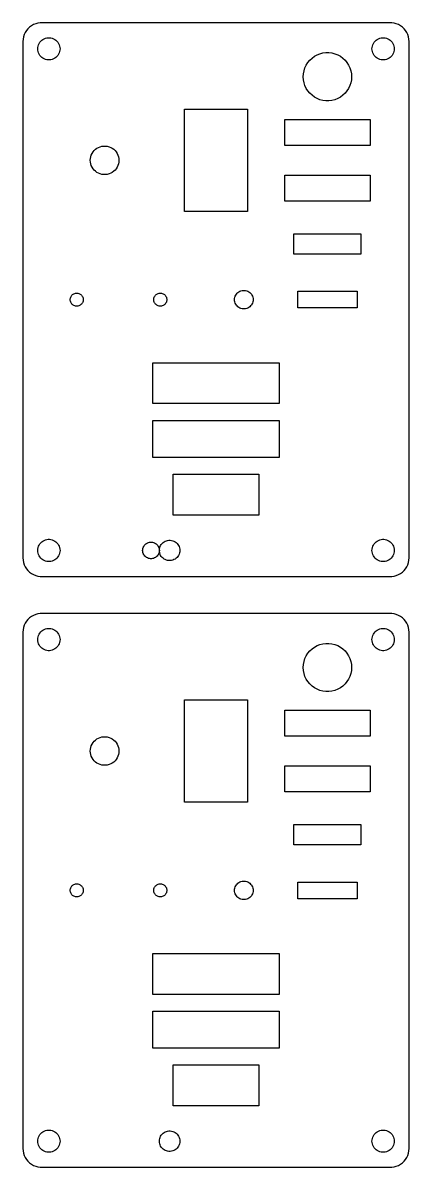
# Model space of a CAD drawing. Header units: metres. Extents: x -52 to 52, y -74 to 3413.
# Drawn here: x -52 to 52, y 402.5 to 710.5 of the extents above; entities that cross this region are included whole.
import ezdxf

# ---------------------------------------------------------------- set-up
doc = ezdxf.new("R2010")
doc.units = ezdxf.units.M

msp = doc.modelspace()

# ---------------------------------------------------------------- linework, layer by layer
for p, q in [((-51.0451, 708.439), (-51.3815, 707.909)), ((-50.6448, 708.923), (-51.0451, 708.439)), ((-50.1871, 709.353), (-50.6448, 708.923)), ((-49.6791, 709.722), (-50.1871, 709.353)), ((-49.1289, 710.024), (-49.6791, 709.722)), ((-48.5451, 710.255), (-49.1289, 710.024)), ((-47.9369, 710.411), (-48.5451, 710.255)), ((-47.3139, 710.49), (-47.9369, 710.411)), ((47.3139, 710.49), (-47.3139, 710.49)), ((47.9369, 710.411), (47.3139, 710.49)), ((48.5451, 710.255), (47.9369, 710.411)), ((49.1289, 710.024), (48.5451, 710.255)), ((49.6791, 709.722), (49.1289, 710.024)), ((50.1871, 709.353), (49.6791, 709.722)), ((50.6448, 708.923), (50.1871, 709.353)), ((51.0451, 708.439), (50.6448, 708.923)), ((51.3815, 707.909), (51.0451, 708.439)), ((-51.9606, 706.127), (-52, 705.5)), ((-52, 705.5), (-52, 566.5)), ((-51.8429, 706.743), (-51.9606, 706.127)), ((-51.6489, 707.341), (-51.8429, 706.743)), ((-51.3815, 707.909), (-51.6489, 707.341)), ((-47.427, 705.263), (-47.1869, 705.554)), ((-47.1869, 705.554), (-46.9123, 705.812)), ((-46.9123, 705.812), (-46.6075, 706.033)), ((-46.6075, 706.033), (-46.2773, 706.214)), ((-46.2773, 706.214), (-45.927, 706.353)), ((-45.927, 706.353), (-45.5621, 706.447)), ((-45.5621, 706.447), (-45.1884, 706.494)), ((-45.1884, 706.494), (-44.8116, 706.494)), ((-44.8116, 706.494), (-44.4379, 706.447)), ((-44.4379, 706.447), (-44.0729, 706.353)), ((-44.0729, 706.353), (-43.7227, 706.214)), ((-43.7227, 706.214), (-43.3925, 706.033)), ((-43.3925, 706.033), (-43.0877, 705.812)), ((-43.0877, 705.812), (-42.8131, 705.554)), ((-42.8131, 705.554), (-42.5729, 705.263)), ((42.5729, 705.263), (42.8131, 705.554)), ((42.8131, 705.554), (43.0877, 705.812)), ((43.0877, 705.812), (43.3925, 706.033)), ((43.3925, 706.033), (43.7227, 706.214)), ((43.7227, 706.214), (44.0729, 706.353)), ((44.0729, 706.353), (44.4379, 706.447)), ((44.4379, 706.447), (44.8116, 706.494)), ((44.8116, 706.494), (45.1884, 706.494)), ((45.1884, 706.494), (45.5621, 706.447)), ((45.5621, 706.447), (45.927, 706.353)), ((45.927, 706.353), (46.2773, 706.214)), ((46.2773, 706.214), (46.6075, 706.033)), ((46.6075, 706.033), (46.9123, 705.812)), ((46.9123, 705.812), (47.1869, 705.554)), ((47.1869, 705.554), (47.427, 705.263)), ((51.6489, 707.341), (51.3815, 707.909)), ((51.8429, 706.743), (51.6489, 707.341)), ((51.9606, 706.127), (51.8429, 706.743)), ((52, 705.5), (51.9606, 706.127)), ((52, 566.5), (52, 705.5)), ((-48, 703.5), (-47.9763, 703.876)), ((-47.9763, 703.124), (-48, 703.5)), ((-47.9763, 703.876), (-47.9057, 704.246)), ((-47.9057, 702.754), (-47.9763, 703.124)), ((-47.9057, 704.246), (-47.7893, 704.604)), ((-47.7893, 702.396), (-47.9057, 702.754)), ((-47.7893, 704.604), (-47.6289, 704.945)), ((-47.6289, 702.055), (-47.7893, 702.396)), ((-47.6289, 704.945), (-47.427, 705.263)), ((-42.5729, 705.263), (-42.3711, 704.945)), ((-42.3711, 704.945), (-42.2107, 704.604)), ((-42.2107, 702.396), (-42.3711, 702.055)), ((-42.2107, 704.604), (-42.0942, 704.246)), ((-42.0942, 702.754), (-42.2107, 702.396)), ((-42.0942, 704.246), (-42.0237, 703.876)), ((-42.0237, 703.124), (-42.0942, 702.754)), ((-42.0237, 703.876), (-42, 703.5)), ((-42, 703.5), (-42.0237, 703.124)), ((27.9914, 702.182), (28.782, 702.385)), ((28.782, 702.385), (29.5919, 702.487)), ((29.5919, 702.487), (30.4081, 702.487)), ((30.4081, 702.487), (31.218, 702.385)), ((31.218, 702.385), (32.0086, 702.182)), ((42, 703.5), (42.0237, 703.876)), ((42.0237, 703.124), (42, 703.5)), ((42.0237, 703.876), (42.0942, 704.246)), ((42.0942, 702.754), (42.0237, 703.124)), ((42.0942, 704.246), (42.2107, 704.604)), ((42.2107, 702.396), (42.0942, 702.754)), ((42.2107, 704.604), (42.3711, 704.945)), ((42.3711, 702.055), (42.2107, 702.396)), ((42.3711, 704.945), (42.5729, 705.263)), ((47.427, 705.263), (47.6289, 704.945)), ((47.6289, 704.945), (47.7893, 704.604)), ((47.7893, 702.396), (47.6289, 702.055)), ((47.7893, 704.604), (47.9057, 704.246)), ((47.9057, 702.754), (47.7893, 702.396)), ((47.9057, 704.246), (47.9763, 703.876)), ((47.9763, 703.124), (47.9057, 702.754)), ((47.9763, 703.876), (48, 703.5)), ((48, 703.5), (47.9763, 703.124)), ((-47.427, 701.737), (-47.6289, 702.055)), ((-47.1869, 701.446), (-47.427, 701.737)), ((-46.9123, 701.188), (-47.1869, 701.446)), ((-46.6075, 700.967), (-46.9123, 701.188)), ((-46.2773, 700.786), (-46.6075, 700.967)), ((-45.927, 700.647), (-46.2773, 700.786)), ((-45.5621, 700.553), (-45.927, 700.647)), ((-45.1884, 700.506), (-45.5621, 700.553)), ((-44.8116, 700.506), (-45.1884, 700.506)), ((-44.4379, 700.553), (-44.8116, 700.506)), ((-44.0729, 700.647), (-44.4379, 700.553)), ((-43.7227, 700.786), (-44.0729, 700.647)), ((-43.3925, 700.967), (-43.7227, 700.786)), ((-43.0877, 701.188), (-43.3925, 700.967)), ((-42.8131, 701.446), (-43.0877, 701.188)), ((-42.5729, 701.737), (-42.8131, 701.446)), ((-42.3711, 702.055), (-42.5729, 701.737)), ((23.9565, 698.393), (24.304, 699.131)), ((24.304, 699.131), (24.7414, 699.821)), ((24.7414, 699.821), (25.2617, 700.45)), ((25.2617, 700.45), (25.8567, 701.008)), ((25.8567, 701.008), (26.5171, 701.488)), ((26.5171, 701.488), (27.2324, 701.881)), ((27.2324, 701.881), (27.9914, 702.182)), ((32.0086, 702.182), (32.7676, 701.881)), ((32.7676, 701.881), (33.4829, 701.488)), ((33.4829, 701.488), (34.1432, 701.008)), ((34.1432, 701.008), (34.7383, 700.45)), ((34.7383, 700.45), (35.2586, 699.821)), ((35.2586, 699.821), (35.696, 699.131)), ((35.696, 699.131), (36.0435, 698.393)), ((42.5729, 701.737), (42.3711, 702.055)), ((42.8131, 701.446), (42.5729, 701.737)), ((43.0877, 701.188), (42.8131, 701.446)), ((43.3925, 700.967), (43.0877, 701.188)), ((43.7227, 700.786), (43.3925, 700.967)), ((44.0729, 700.647), (43.7227, 700.786)), ((44.4379, 700.553), (44.0729, 700.647)), ((44.8116, 700.506), (44.4379, 700.553)), ((45.1884, 700.506), (44.8116, 700.506)), ((45.5621, 700.553), (45.1884, 700.506)), ((45.927, 700.647), (45.5621, 700.553)), ((46.2773, 700.786), (45.927, 700.647)), ((46.6075, 700.967), (46.2773, 700.786)), ((46.9123, 701.188), (46.6075, 700.967)), ((47.1869, 701.446), (46.9123, 701.188)), ((47.427, 701.737), (47.1869, 701.446)), ((47.6289, 702.055), (47.427, 701.737)), ((23.5, 696), (23.5513, 696.815)), ((23.5513, 696.815), (23.7042, 697.616)), ((23.7042, 697.616), (23.9565, 698.393)), ((36.0435, 698.393), (36.2958, 697.616)), ((36.2958, 697.616), (36.4487, 696.815)), ((36.4487, 696.815), (36.5, 696)), ((23.5513, 695.185), (23.5, 696)), ((23.7042, 694.384), (23.5513, 695.185)), ((23.9565, 693.607), (23.7042, 694.384)), ((24.304, 692.869), (23.9565, 693.607)), ((36.0435, 693.607), (35.696, 692.869)), ((36.2958, 694.384), (36.0435, 693.607)), ((36.4487, 695.185), (36.2958, 694.384)), ((36.5, 696), (36.4487, 695.185)), ((24.7414, 692.179), (24.304, 692.869)), ((25.2617, 691.55), (24.7414, 692.179)), ((25.8567, 690.992), (25.2617, 691.55)), ((26.5171, 690.512), (25.8567, 690.992)), ((27.2324, 690.119), (26.5171, 690.512)), ((27.9914, 689.818), (27.2324, 690.119)), ((32.7676, 690.119), (32.0086, 689.818)), ((33.4829, 690.512), (32.7676, 690.119)), ((34.1432, 690.992), (33.4829, 690.512)), ((34.7383, 691.55), (34.1432, 690.992)), ((35.2586, 692.179), (34.7383, 691.55)), ((35.696, 692.869), (35.2586, 692.179)), ((-8.5, 659.75), (-8.5, 687.25)), ((-8.5, 687.25), (8.5, 687.25)), ((8.5, 687.25), (8.5, 659.75)), ((28.782, 689.615), (27.9914, 689.818)), ((29.5919, 689.513), (28.782, 689.615)), ((30.4081, 689.513), (29.5919, 689.513)), ((31.218, 689.615), (30.4081, 689.513)), ((32.0086, 689.818), (31.218, 689.615)), ((18.5, 677.5), (18.5, 684.5)), ((18.5, 684.5), (41.5, 684.5)), ((41.5, 684.5), (41.5, 677.5)), ((-33.729, 674.457), (-33.5796, 674.917)), ((-33.5796, 674.917), (-33.3738, 675.355)), ((-33.3738, 675.355), (-33.1147, 675.763)), ((-33.1147, 675.763), (-32.8065, 676.135)), ((-32.8065, 676.135), (-32.4541, 676.466)), ((-32.4541, 676.466), (-32.0629, 676.751)), ((-32.0629, 676.751), (-31.6392, 676.984)), ((-31.6392, 676.984), (-31.1897, 677.162)), ((-31.1897, 677.162), (-30.7214, 677.282)), ((-30.7214, 677.282), (-30.2417, 677.342)), ((-30.2417, 677.342), (-29.7583, 677.342)), ((-29.7583, 677.342), (-29.2786, 677.282)), ((-29.2786, 677.282), (-28.8103, 677.162)), ((-28.8103, 677.162), (-28.3607, 676.984)), ((-28.3607, 676.984), (-27.9371, 676.751)), ((-27.9371, 676.751), (-27.5459, 676.466)), ((-27.5459, 676.466), (-27.1935, 676.135)), ((-27.1935, 676.135), (-26.8853, 675.763)), ((-26.8853, 675.763), (-26.6262, 675.355)), ((-26.6262, 675.355), (-26.4203, 674.917)), ((-26.4203, 674.917), (-26.271, 674.457)), ((41.5, 677.5), (18.5, 677.5)), ((-33.85, 673.5), (-33.8196, 673.983)), ((-33.8196, 673.017), (-33.85, 673.5)), ((-33.8196, 673.983), (-33.729, 674.457)), ((-33.729, 672.543), (-33.8196, 673.017)), ((-33.5796, 672.083), (-33.729, 672.543)), ((-33.3738, 671.645), (-33.5796, 672.083)), ((-33.1147, 671.237), (-33.3738, 671.645)), ((-26.6262, 671.645), (-26.8853, 671.237)), ((-26.4203, 672.083), (-26.6262, 671.645)), ((-26.271, 672.543), (-26.4203, 672.083)), ((-26.271, 674.457), (-26.1804, 673.983)), ((-26.1804, 673.017), (-26.271, 672.543)), ((-26.1804, 673.983), (-26.15, 673.5)), ((-26.15, 673.5), (-26.1804, 673.017)), ((-32.8065, 670.864), (-33.1147, 671.237)), ((-32.4541, 670.534), (-32.8065, 670.864)), ((-32.0629, 670.249), (-32.4541, 670.534)), ((-31.6392, 670.016), (-32.0629, 670.249)), ((-31.1897, 669.838), (-31.6392, 670.016)), ((-30.7214, 669.718), (-31.1897, 669.838)), ((-30.2417, 669.658), (-30.7214, 669.718)), ((-29.7583, 669.658), (-30.2417, 669.658)), ((-29.2786, 669.718), (-29.7583, 669.658)), ((-28.8103, 669.838), (-29.2786, 669.718)), ((-28.3607, 670.016), (-28.8103, 669.838)), ((-27.9371, 670.249), (-28.3607, 670.016)), ((-27.5459, 670.534), (-27.9371, 670.249)), ((-27.1935, 670.864), (-27.5459, 670.534)), ((-26.8853, 671.237), (-27.1935, 670.864)), ((18.5, 662.5), (18.5, 669.5)), ((18.5, 669.5), (41.5, 669.5)), ((41.5, 669.5), (41.5, 662.5)), ((41.5, 662.5), (18.5, 662.5)), ((8.5, 659.75), (-8.5, 659.75)), ((21, 648.25), (21, 653.75)), ((21, 653.75), (39, 653.75)), ((39, 653.75), (39, 648.25)), ((39, 648.25), (21, 648.25)), ((-38.4377, 637.478), (-38.2451, 637.583)), ((-38.2451, 637.583), (-38.0408, 637.664)), ((-38.0408, 637.664), (-37.8279, 637.719)), ((-37.8279, 637.719), (-37.6099, 637.747)), ((-37.6099, 637.747), (-37.3901, 637.747)), ((-37.3901, 637.747), (-37.1721, 637.719)), ((-37.1721, 637.719), (-36.9592, 637.664)), ((-36.9592, 637.664), (-36.7549, 637.583)), ((-36.7549, 637.583), (-36.5623, 637.478)), ((-15.9377, 637.478), (-15.7451, 637.583)), ((-15.7451, 637.583), (-15.5408, 637.664)), ((-15.5408, 637.664), (-15.3279, 637.719)), ((-15.3279, 637.719), (-15.1099, 637.747)), ((-15.1099, 637.747), (-14.8901, 637.747)), ((-14.8901, 637.747), (-14.6721, 637.719)), ((-14.6721, 637.719), (-14.4592, 637.664)), ((-14.4592, 637.664), (-14.2549, 637.583)), ((-14.2549, 637.583), (-14.0623, 637.478)), ((5.47745, 637.469), (5.67757, 637.711)), ((5.67757, 637.711), (5.90643, 637.926)), ((5.90643, 637.926), (6.16043, 638.111)), ((6.16043, 638.111), (6.43555, 638.262)), ((6.43555, 638.262), (6.72745, 638.378)), ((6.72745, 638.378), (7.03154, 638.456)), ((7.03154, 638.456), (7.34302, 638.495)), ((7.34302, 638.495), (7.65697, 638.495)), ((7.65697, 638.495), (7.96844, 638.456)), ((7.96844, 638.456), (8.27254, 638.378)), ((8.27254, 638.378), (8.56444, 638.262)), ((8.56444, 638.262), (8.83955, 638.111)), ((8.83955, 638.111), (9.09355, 637.926)), ((9.09355, 637.926), (9.32242, 637.711)), ((9.32242, 637.711), (9.52254, 637.469)), ((22, 633.75), (22, 638.25)), ((22, 638.25), (38, 638.25)), ((38, 638.25), (38, 633.75)), ((-39.25, 636), (-39.2362, 636.219)), ((-39.2362, 635.781), (-39.25, 636)), ((-39.2362, 636.219), (-39.195, 636.435)), ((-39.195, 635.565), (-39.2362, 635.781)), ((-39.195, 636.435), (-39.1271, 636.644)), ((-39.1271, 635.356), (-39.195, 635.565)), ((-39.1271, 636.644), (-39.0335, 636.843)), ((-39.0335, 635.157), (-39.1271, 635.356)), ((-39.0335, 636.843), (-38.9158, 637.029)), ((-38.9158, 634.971), (-39.0335, 635.157)), ((-38.9158, 637.029), (-38.7757, 637.198)), ((-38.7757, 634.802), (-38.9158, 634.971)), ((-38.7757, 637.198), (-38.6155, 637.348)), ((-38.6155, 634.652), (-38.7757, 634.802)), ((-38.6155, 637.348), (-38.4377, 637.478)), ((-38.4377, 634.522), (-38.6155, 634.652)), ((-38.2451, 634.417), (-38.4377, 634.522)), ((-36.5623, 634.522), (-36.7549, 634.417)), ((-36.5623, 637.478), (-36.3845, 637.348)), ((-36.3845, 634.652), (-36.5623, 634.522)), ((-36.3845, 637.348), (-36.2243, 637.198)), ((-36.2243, 634.802), (-36.3845, 634.652)), ((-36.2243, 637.198), (-36.0842, 637.029)), ((-36.0842, 634.971), (-36.2243, 634.802)), ((-36.0842, 637.029), (-35.9665, 636.843)), ((-35.9665, 635.157), (-36.0842, 634.971)), ((-35.9665, 636.843), (-35.8729, 636.644)), ((-35.8729, 635.356), (-35.9665, 635.157)), ((-35.8729, 636.644), (-35.805, 636.435)), ((-35.805, 635.565), (-35.8729, 635.356)), ((-35.805, 636.435), (-35.7638, 636.219)), ((-35.7638, 635.781), (-35.805, 635.565)), ((-35.7638, 636.219), (-35.75, 636)), ((-35.75, 636), (-35.7638, 635.781)), ((-16.75, 636), (-16.7362, 636.219)), ((-16.7362, 635.781), (-16.75, 636)), ((-16.7362, 636.219), (-16.695, 636.435)), ((-16.695, 635.565), (-16.7362, 635.781)), ((-16.695, 636.435), (-16.6271, 636.644)), ((-16.6271, 635.356), (-16.695, 635.565)), ((-16.6271, 636.644), (-16.5335, 636.843)), ((-16.5335, 635.157), (-16.6271, 635.356)), ((-16.5335, 636.843), (-16.4158, 637.029)), ((-16.4158, 634.971), (-16.5335, 635.157)), ((-16.4158, 637.029), (-16.2757, 637.198)), ((-16.2757, 634.802), (-16.4158, 634.971)), ((-16.2757, 637.198), (-16.1155, 637.348)), ((-16.1155, 634.652), (-16.2757, 634.802)), ((-16.1155, 637.348), (-15.9377, 637.478)), ((-15.9377, 634.522), (-16.1155, 634.652)), ((-15.7451, 634.417), (-15.9377, 634.522)), ((-14.0623, 634.522), (-14.2549, 634.417)), ((-14.0623, 637.478), (-13.8845, 637.348)), ((-13.8845, 634.652), (-14.0623, 634.522)), ((-13.8845, 637.348), (-13.7243, 637.198)), ((-13.7243, 634.802), (-13.8845, 634.652)), ((-13.7243, 637.198), (-13.5842, 637.029)), ((-13.5842, 634.971), (-13.7243, 634.802)), ((-13.5842, 637.029), (-13.4665, 636.843)), ((-13.4665, 635.157), (-13.5842, 634.971)), ((-13.4665, 636.843), (-13.3729, 636.644)), ((-13.3729, 635.356), (-13.4665, 635.157)), ((-13.3729, 636.644), (-13.305, 636.435)), ((-13.305, 635.565), (-13.3729, 635.356)), ((-13.305, 636.435), (-13.2638, 636.219)), ((-13.2638, 635.781), (-13.305, 635.565)), ((-13.2638, 636.219), (-13.25, 636)), ((-13.25, 636), (-13.2638, 635.781)), ((5, 636), (5.0197, 636.313)), ((5.0197, 635.687), (5, 636)), ((5.0197, 636.313), (5.07854, 636.622)), ((5.07854, 635.378), (5.0197, 635.687)), ((5.07854, 636.622), (5.17555, 636.92)), ((5.17555, 635.08), (5.07854, 635.378)), ((5.17555, 636.92), (5.30922, 637.204)), ((5.30922, 634.796), (5.17555, 635.08)), ((5.30922, 637.204), (5.47745, 637.469)), ((5.47745, 634.531), (5.30922, 634.796)), ((5.67757, 634.289), (5.47745, 634.531)), ((9.52254, 634.531), (9.32242, 634.289)), ((9.52254, 637.469), (9.69077, 637.204)), ((9.69077, 634.796), (9.52254, 634.531)), ((9.69077, 637.204), (9.82443, 636.92)), ((9.82443, 635.08), (9.69077, 634.796)), ((9.82443, 636.92), (9.92145, 636.622)), ((9.92145, 635.378), (9.82443, 635.08)), ((9.92145, 636.622), (9.98029, 636.313)), ((9.98029, 635.687), (9.92145, 635.378)), ((9.98029, 636.313), (10, 636)), ((10, 636), (9.98029, 635.687)), ((-38.0408, 634.336), (-38.2451, 634.417)), ((-37.8279, 634.281), (-38.0408, 634.336)), ((-37.6099, 634.253), (-37.8279, 634.281)), ((-37.3901, 634.253), (-37.6099, 634.253)), ((-37.1721, 634.281), (-37.3901, 634.253)), ((-36.9592, 634.336), (-37.1721, 634.281)), ((-36.7549, 634.417), (-36.9592, 634.336)), ((-15.5408, 634.336), (-15.7451, 634.417)), ((-15.3279, 634.281), (-15.5408, 634.336)), ((-15.1099, 634.253), (-15.3279, 634.281)), ((-14.8901, 634.253), (-15.1099, 634.253)), ((-14.6721, 634.281), (-14.8901, 634.253)), ((-14.4592, 634.336), (-14.6721, 634.281)), ((-14.2549, 634.417), (-14.4592, 634.336)), ((5.90643, 634.074), (5.67757, 634.289)), ((6.16043, 633.889), (5.90643, 634.074)), ((6.43555, 633.738), (6.16043, 633.889)), ((6.72745, 633.622), (6.43555, 633.738)), ((7.03154, 633.544), (6.72745, 633.622)), ((7.34302, 633.505), (7.03154, 633.544)), ((7.65697, 633.505), (7.34302, 633.505)), ((7.96844, 633.544), (7.65697, 633.505)), ((8.27254, 633.622), (7.96844, 633.544)), ((8.56444, 633.738), (8.27254, 633.622)), ((8.83955, 633.889), (8.56444, 633.738)), ((9.09355, 634.074), (8.83955, 633.889)), ((9.32242, 634.289), (9.09355, 634.074)), ((38, 633.75), (22, 633.75)), ((-17, 608), (-17, 619)), ((-17, 619), (17, 619)), ((17, 619), (17, 608)), ((17, 608), (-17, 608)), ((-17, 593.5), (-17, 603.5)), ((-17, 603.5), (17, 603.5)), ((17, 603.5), (17, 593.5)), ((17, 593.5), (-17, 593.5)), ((-11.5, 578), (-11.5, 589)), ((-11.5, 589), (11.5, 589)), ((11.5, 589), (11.5, 578)), ((11.5, 578), (-11.5, 578)), ((-47.7893, 569.604), (-47.6289, 569.945)), ((-47.6289, 569.945), (-47.427, 570.263)), ((-47.427, 570.263), (-47.1869, 570.554)), ((-47.1869, 570.554), (-46.9123, 570.812)), ((-46.9123, 570.812), (-46.6075, 571.033)), ((-46.6075, 571.033), (-46.2773, 571.214)), ((-46.2773, 571.214), (-45.927, 571.353)), ((-45.927, 571.353), (-45.5621, 571.447)), ((-45.5621, 571.447), (-45.1884, 571.494)), ((-45.1884, 571.494), (-44.8116, 571.494)), ((-44.8116, 571.494), (-44.4379, 571.447)), ((-44.4379, 571.447), (-44.0729, 571.353)), ((-44.0729, 571.353), (-43.7227, 571.214)), ((-43.7227, 571.214), (-43.3925, 571.033)), ((-43.3925, 571.033), (-43.0877, 570.812)), ((-43.0877, 570.812), (-42.8131, 570.554)), ((-42.8131, 570.554), (-42.5729, 570.263)), ((-42.5729, 570.263), (-42.3711, 569.945)), ((-42.3711, 569.945), (-42.2107, 569.604)), ((-19.4717, 569.584), (-19.3203, 569.823)), ((-19.3203, 569.823), (-19.1402, 570.04)), ((-19.1402, 570.04), (-18.9342, 570.234)), ((-18.9342, 570.234), (-18.7056, 570.4)), ((-18.7056, 570.4), (-18.458, 570.536)), ((-18.458, 570.536), (-18.1953, 570.64)), ((-18.1953, 570.64), (-17.9216, 570.71)), ((-17.9216, 570.71), (-17.6413, 570.746)), ((-17.6413, 570.746), (-17.3587, 570.746)), ((-17.3587, 570.746), (-17.0784, 570.71)), ((-17.0784, 570.71), (-16.8047, 570.64)), ((-16.8047, 570.64), (-16.542, 570.536)), ((-16.542, 570.536), (-16.2944, 570.4)), ((-16.2944, 570.4), (-16.0658, 570.234)), ((-16.0658, 570.234), (-15.8598, 570.04)), ((-15.8598, 570.04), (-15.6797, 569.823)), ((-15.6797, 569.823), (-15.5283, 569.584)), ((-15.0569, 569.512), (-14.9098, 569.825)), ((-14.9098, 569.825), (-14.7248, 570.116)), ((-14.7248, 570.116), (-14.5047, 570.383)), ((-14.5047, 570.383), (-14.2529, 570.619)), ((-14.2529, 570.619), (-13.9735, 570.822)), ((-13.9735, 570.822), (-13.6709, 570.988)), ((-13.6709, 570.988), (-13.3498, 571.115)), ((-13.3498, 571.115), (-13.0153, 571.201)), ((-13.0153, 571.201), (-12.6727, 571.245)), ((-12.6727, 571.245), (-12.3273, 571.245)), ((-12.3273, 571.245), (-11.9847, 571.201)), ((-11.9847, 571.201), (-11.6502, 571.115)), ((-11.6502, 571.115), (-11.3291, 570.988)), ((-11.3291, 570.988), (-11.0265, 570.822)), ((-11.0265, 570.822), (-10.7471, 570.619)), ((-10.7471, 570.619), (-10.4953, 570.383)), ((-10.4953, 570.383), (-10.2752, 570.116)), ((-10.2752, 570.116), (-10.0901, 569.825)), ((-10.0901, 569.825), (-9.9431, 569.512)), ((42.2107, 569.604), (42.3711, 569.945)), ((42.3711, 569.945), (42.5729, 570.263)), ((42.5729, 570.263), (42.8131, 570.554)), ((42.8131, 570.554), (43.0877, 570.812)), ((43.0877, 570.812), (43.3925, 571.033)), ((43.3925, 571.033), (43.7227, 571.214)), ((43.7227, 571.214), (44.0729, 571.353)), ((44.0729, 571.353), (44.4379, 571.447)), ((44.4379, 571.447), (44.8116, 571.494)), ((44.8116, 571.494), (45.1884, 571.494)), ((45.1884, 571.494), (45.5621, 571.447)), ((45.5621, 571.447), (45.927, 571.353)), ((45.927, 571.353), (46.2773, 571.214)), ((46.2773, 571.214), (46.6075, 571.033)), ((46.6075, 571.033), (46.9123, 570.812)), ((46.9123, 570.812), (47.1869, 570.554)), ((47.1869, 570.554), (47.427, 570.263)), ((47.427, 570.263), (47.6289, 569.945)), ((47.6289, 569.945), (47.7893, 569.604)), ((-48, 568.5), (-47.9763, 568.876)), ((-47.9763, 568.124), (-48, 568.5)), ((-47.9763, 568.876), (-47.9057, 569.246)), ((-47.9057, 567.754), (-47.9763, 568.124)), ((-47.9057, 569.246), (-47.7893, 569.604)), ((-47.7893, 567.396), (-47.9057, 567.754)), ((-47.6289, 567.055), (-47.7893, 567.396)), ((-47.427, 566.737), (-47.6289, 567.055)), ((-47.1869, 566.446), (-47.427, 566.737)), ((-42.5729, 566.737), (-42.8131, 566.446)), ((-42.3711, 567.055), (-42.5729, 566.737)), ((-42.2107, 567.396), (-42.3711, 567.055)), ((-42.2107, 569.604), (-42.0942, 569.246)), ((-42.0942, 567.754), (-42.2107, 567.396)), ((-42.0942, 569.246), (-42.0237, 568.876)), ((-42.0237, 568.124), (-42.0942, 567.754)), ((-42.0237, 568.876), (-42, 568.5)), ((-42, 568.5), (-42.0237, 568.124)), ((-19.75, 568.5), (-19.7323, 568.782)), ((-19.7323, 568.218), (-19.75, 568.5)), ((-19.7323, 568.782), (-19.6793, 569.06)), ((-19.6793, 567.94), (-19.7323, 568.218)), ((-19.6793, 569.06), (-19.592, 569.328)), ((-19.592, 567.672), (-19.6793, 567.94)), ((-19.592, 569.328), (-19.4717, 569.584)), ((-19.4717, 567.416), (-19.592, 567.672)), ((-19.3203, 567.177), (-19.4717, 567.416)), ((-19.1402, 566.96), (-19.3203, 567.177)), ((-18.9342, 566.766), (-19.1402, 566.96)), ((-18.7056, 566.6), (-18.9342, 566.766)), ((-16.0658, 566.766), (-16.2944, 566.6)), ((-15.8598, 566.96), (-16.0658, 566.766)), ((-15.6797, 567.177), (-15.8598, 566.96)), ((-15.5283, 567.416), (-15.6797, 567.177)), ((-15.5283, 569.584), (-15.408, 569.328)), ((-15.408, 567.672), (-15.5283, 567.416)), ((-15.408, 569.328), (-15.3207, 569.06)), ((-15.3207, 567.94), (-15.408, 567.672)), ((-15.3207, 569.06), (-15.2677, 568.782)), ((-15.2677, 568.218), (-15.3207, 567.94)), ((-15.2677, 568.782), (-15.25, 568.5)), ((-15.25, 568.5), (-15.2677, 568.218)), ((-15.25, 568.5), (-15.2283, 568.845)), ((-15.2283, 568.155), (-15.25, 568.5)), ((-15.2283, 568.845), (-15.1636, 569.184)), ((-15.1636, 567.816), (-15.2283, 568.155)), ((-15.1636, 569.184), (-15.0569, 569.512)), ((-15.0569, 567.488), (-15.1636, 567.816)), ((-14.9098, 567.175), (-15.0569, 567.488)), ((-14.7248, 566.884), (-14.9098, 567.175)), ((-14.5047, 566.617), (-14.7248, 566.884)), ((-10.2752, 566.884), (-10.4953, 566.617)), ((-10.0901, 567.175), (-10.2752, 566.884)), ((-9.9431, 567.488), (-10.0901, 567.175)), ((-9.9431, 569.512), (-9.8364, 569.184)), ((-9.8364, 567.816), (-9.9431, 567.488)), ((-9.8364, 569.184), (-9.77168, 568.845)), ((-9.77168, 568.155), (-9.8364, 567.816)), ((-9.77168, 568.845), (-9.75, 568.5)), ((-9.75, 568.5), (-9.77168, 568.155)), ((42, 568.5), (42.0237, 568.876)), ((42.0237, 568.124), (42, 568.5)), ((42.0237, 568.876), (42.0942, 569.246)), ((42.0942, 567.754), (42.0237, 568.124)), ((42.0942, 569.246), (42.2107, 569.604)), ((42.2107, 567.396), (42.0942, 567.754)), ((42.3711, 567.055), (42.2107, 567.396)), ((42.5729, 566.737), (42.3711, 567.055)), ((42.8131, 566.446), (42.5729, 566.737)), ((47.427, 566.737), (47.1869, 566.446)), ((47.6289, 567.055), (47.427, 566.737)), ((47.7893, 567.396), (47.6289, 567.055)), ((47.7893, 569.604), (47.9057, 569.246)), ((47.9057, 567.754), (47.7893, 567.396)), ((47.9057, 569.246), (47.9763, 568.876)), ((47.9763, 568.124), (47.9057, 567.754)), ((47.9763, 568.876), (48, 568.5)), ((48, 568.5), (47.9763, 568.124)), ((-52, 566.5), (-51.9606, 565.873)), ((-51.9606, 565.873), (-51.8429, 565.257)), ((-51.8429, 565.257), (-51.6489, 564.659)), ((-51.6489, 564.659), (-51.3815, 564.091)), ((-51.3815, 564.091), (-51.0451, 563.561)), ((-46.9123, 566.188), (-47.1869, 566.446)), ((-46.6075, 565.967), (-46.9123, 566.188)), ((-46.2773, 565.786), (-46.6075, 565.967)), ((-45.927, 565.647), (-46.2773, 565.786)), ((-45.5621, 565.553), (-45.927, 565.647)), ((-45.1884, 565.506), (-45.5621, 565.553)), ((-44.8116, 565.506), (-45.1884, 565.506)), ((-44.4379, 565.553), (-44.8116, 565.506)), ((-44.0729, 565.647), (-44.4379, 565.553)), ((-43.7227, 565.786), (-44.0729, 565.647)), ((-43.3925, 565.967), (-43.7227, 565.786)), ((-43.0877, 566.188), (-43.3925, 565.967)), ((-42.8131, 566.446), (-43.0877, 566.188)), ((-18.458, 566.464), (-18.7056, 566.6)), ((-18.1953, 566.36), (-18.458, 566.464)), ((-17.9216, 566.29), (-18.1953, 566.36)), ((-17.6413, 566.254), (-17.9216, 566.29)), ((-17.3587, 566.254), (-17.6413, 566.254)), ((-17.0784, 566.29), (-17.3587, 566.254)), ((-16.8047, 566.36), (-17.0784, 566.29)), ((-16.542, 566.464), (-16.8047, 566.36)), ((-16.2944, 566.6), (-16.542, 566.464)), ((-14.2529, 566.381), (-14.5047, 566.617)), ((-13.9735, 566.178), (-14.2529, 566.381)), ((-13.6709, 566.012), (-13.9735, 566.178)), ((-13.3498, 565.885), (-13.6709, 566.012)), ((-13.0153, 565.799), (-13.3498, 565.885)), ((-12.6727, 565.755), (-13.0153, 565.799)), ((-12.3273, 565.755), (-12.6727, 565.755)), ((-11.9847, 565.799), (-12.3273, 565.755)), ((-11.6502, 565.885), (-11.9847, 565.799)), ((-11.3291, 566.012), (-11.6502, 565.885)), ((-11.0265, 566.178), (-11.3291, 566.012)), ((-10.7471, 566.381), (-11.0265, 566.178)), ((-10.4953, 566.617), (-10.7471, 566.381)), ((43.0877, 566.188), (42.8131, 566.446)), ((43.3925, 565.967), (43.0877, 566.188)), ((43.7227, 565.786), (43.3925, 565.967)), ((44.0729, 565.647), (43.7227, 565.786)), ((44.4379, 565.553), (44.0729, 565.647)), ((44.8116, 565.506), (44.4379, 565.553)), ((45.1884, 565.506), (44.8116, 565.506)), ((45.5621, 565.553), (45.1884, 565.506)), ((45.927, 565.647), (45.5621, 565.553)), ((46.2773, 565.786), (45.927, 565.647)), ((46.6075, 565.967), (46.2773, 565.786)), ((46.9123, 566.188), (46.6075, 565.967)), ((47.1869, 566.446), (46.9123, 566.188)), ((51.0451, 563.561), (51.3815, 564.091)), ((51.3815, 564.091), (51.6489, 564.659)), ((51.6489, 564.659), (51.8429, 565.257)), ((51.8429, 565.257), (51.9606, 565.873)), ((51.9606, 565.873), (52, 566.5)), ((-51.0451, 563.561), (-50.6448, 563.077)), ((-50.6448, 563.077), (-50.1871, 562.647)), ((-50.1871, 562.647), (-49.6791, 562.278)), ((-49.6791, 562.278), (-49.1289, 561.976)), ((-49.1289, 561.976), (-48.5451, 561.745)), ((-48.5451, 561.745), (-47.9369, 561.589)), ((-47.9369, 561.589), (-47.3139, 561.51)), ((-47.3139, 561.51), (47.3139, 561.51)), ((47.3139, 561.51), (47.9369, 561.589)), ((47.9369, 561.589), (48.5451, 561.745)), ((48.5451, 561.745), (49.1289, 561.976)), ((49.1289, 561.976), (49.6791, 562.278)), ((49.6791, 562.278), (50.1871, 562.647)), ((50.1871, 562.647), (50.6448, 563.077)), ((50.6448, 563.077), (51.0451, 563.561)), ((-47.9369, 551.411), (-48.5451, 551.255)), ((-47.3139, 551.49), (-47.9369, 551.411)), ((47.3139, 551.49), (-47.3139, 551.49)), ((47.9369, 551.411), (47.3139, 551.49)), ((48.5451, 551.255), (47.9369, 551.411)), ((-51.6489, 548.341), (-51.8429, 547.743)), ((-51.3815, 548.909), (-51.6489, 548.341)), ((-51.0451, 549.439), (-51.3815, 548.909)), ((-50.6448, 549.923), (-51.0451, 549.439)), ((-50.1871, 550.353), (-50.6448, 549.923)), ((-49.6791, 550.722), (-50.1871, 550.353)), ((-49.1289, 551.024), (-49.6791, 550.722)), ((-48.5451, 551.255), (-49.1289, 551.024)), ((49.1289, 551.024), (48.5451, 551.255)), ((49.6791, 550.722), (49.1289, 551.024)), ((50.1871, 550.353), (49.6791, 550.722)), ((50.6448, 549.923), (50.1871, 550.353)), ((51.0451, 549.439), (50.6448, 549.923)), ((51.3815, 548.909), (51.0451, 549.439)), ((51.6489, 548.341), (51.3815, 548.909)), ((51.8429, 547.743), (51.6489, 548.341)), ((-51.9606, 547.127), (-52, 546.5)), ((-52, 546.5), (-52, 407.5)), ((-51.8429, 547.743), (-51.9606, 547.127)), ((-47.9763, 544.876), (-47.9057, 545.246)), ((-47.9057, 545.246), (-47.7893, 545.604)), ((-47.7893, 545.604), (-47.6289, 545.945)), ((-47.6289, 545.945), (-47.427, 546.263)), ((-47.427, 546.263), (-47.1869, 546.554)), ((-47.1869, 546.554), (-46.9123, 546.812)), ((-46.9123, 546.812), (-46.6075, 547.033)), ((-46.6075, 547.033), (-46.2773, 547.214)), ((-46.2773, 547.214), (-45.927, 547.353)), ((-45.927, 547.353), (-45.5621, 547.447)), ((-45.5621, 547.447), (-45.1884, 547.494)), ((-45.1884, 547.494), (-44.8116, 547.494)), ((-44.8116, 547.494), (-44.4379, 547.447)), ((-44.4379, 547.447), (-44.0729, 547.353)), ((-44.0729, 547.353), (-43.7227, 547.214)), ((-43.7227, 547.214), (-43.3925, 547.033)), ((-43.3925, 547.033), (-43.0877, 546.812)), ((-43.0877, 546.812), (-42.8131, 546.554)), ((-42.8131, 546.554), (-42.5729, 546.263)), ((-42.5729, 546.263), (-42.3711, 545.945)), ((-42.3711, 545.945), (-42.2107, 545.604)), ((-42.2107, 545.604), (-42.0942, 545.246)), ((-42.0942, 545.246), (-42.0237, 544.876)), ((42.0237, 544.876), (42.0942, 545.246)), ((42.0942, 545.246), (42.2107, 545.604)), ((42.2107, 545.604), (42.3711, 545.945)), ((42.3711, 545.945), (42.5729, 546.263)), ((42.5729, 546.263), (42.8131, 546.554)), ((42.8131, 546.554), (43.0877, 546.812)), ((43.0877, 546.812), (43.3925, 547.033)), ((43.3925, 547.033), (43.7227, 547.214)), ((43.7227, 547.214), (44.0729, 547.353)), ((44.0729, 547.353), (44.4379, 547.447)), ((44.4379, 547.447), (44.8116, 547.494)), ((44.8116, 547.494), (45.1884, 547.494)), ((45.1884, 547.494), (45.5621, 547.447)), ((45.5621, 547.447), (45.927, 547.353)), ((45.927, 547.353), (46.2773, 547.214)), ((46.2773, 547.214), (46.6075, 547.033)), ((46.6075, 547.033), (46.9123, 546.812)), ((46.9123, 546.812), (47.1869, 546.554)), ((47.1869, 546.554), (47.427, 546.263)), ((47.427, 546.263), (47.6289, 545.945)), ((47.6289, 545.945), (47.7893, 545.604)), ((47.7893, 545.604), (47.9057, 545.246)), ((47.9057, 545.246), (47.9763, 544.876)), ((51.9606, 547.127), (51.8429, 547.743)), ((52, 546.5), (51.9606, 547.127)), ((52, 407.5), (52, 546.5)), ((-48, 544.5), (-47.9763, 544.876)), ((-47.9763, 544.124), (-48, 544.5)), ((-47.9057, 543.754), (-47.9763, 544.124)), ((-47.7893, 543.396), (-47.9057, 543.754)), ((-47.6289, 543.055), (-47.7893, 543.396)), ((-47.427, 542.737), (-47.6289, 543.055)), ((-47.1869, 542.446), (-47.427, 542.737)), ((-46.9123, 542.188), (-47.1869, 542.446)), ((-46.6075, 541.967), (-46.9123, 542.188)), ((-43.0877, 542.188), (-43.3925, 541.967)), ((-42.8131, 542.446), (-43.0877, 542.188)), ((-42.5729, 542.737), (-42.8131, 542.446)), ((-42.3711, 543.055), (-42.5729, 542.737)), ((-42.2107, 543.396), (-42.3711, 543.055)), ((-42.0942, 543.754), (-42.2107, 543.396)), ((-42.0237, 544.124), (-42.0942, 543.754)), ((-42.0237, 544.876), (-42, 544.5)), ((-42, 544.5), (-42.0237, 544.124)), ((25.8567, 542.008), (26.5171, 542.488)), ((26.5171, 542.488), (27.2324, 542.881)), ((27.2324, 542.881), (27.9914, 543.182)), ((27.9914, 543.182), (28.782, 543.385)), ((28.782, 543.385), (29.5919, 543.487)), ((29.5919, 543.487), (30.4081, 543.487)), ((30.4081, 543.487), (31.218, 543.385)), ((31.218, 543.385), (32.0086, 543.182)), ((32.0086, 543.182), (32.7676, 542.881)), ((32.7676, 542.881), (33.4829, 542.488)), ((33.4829, 542.488), (34.1432, 542.008)), ((42, 544.5), (42.0237, 544.876)), ((42.0237, 544.124), (42, 544.5)), ((42.0942, 543.754), (42.0237, 544.124)), ((42.2107, 543.396), (42.0942, 543.754)), ((42.3711, 543.055), (42.2107, 543.396)), ((42.5729, 542.737), (42.3711, 543.055)), ((42.8131, 542.446), (42.5729, 542.737)), ((43.0877, 542.188), (42.8131, 542.446)), ((43.3925, 541.967), (43.0877, 542.188)), ((46.9123, 542.188), (46.6075, 541.967)), ((47.1869, 542.446), (46.9123, 542.188)), ((47.427, 542.737), (47.1869, 542.446)), ((47.6289, 543.055), (47.427, 542.737)), ((47.7893, 543.396), (47.6289, 543.055)), ((47.9057, 543.754), (47.7893, 543.396)), ((47.9763, 544.124), (47.9057, 543.754)), ((47.9763, 544.876), (48, 544.5)), ((48, 544.5), (47.9763, 544.124)), ((-46.2773, 541.786), (-46.6075, 541.967)), ((-45.927, 541.647), (-46.2773, 541.786)), ((-45.5621, 541.553), (-45.927, 541.647)), ((-45.1884, 541.506), (-45.5621, 541.553)), ((-44.8116, 541.506), (-45.1884, 541.506)), ((-44.4379, 541.553), (-44.8116, 541.506)), ((-44.0729, 541.647), (-44.4379, 541.553)), ((-43.7227, 541.786), (-44.0729, 541.647)), ((-43.3925, 541.967), (-43.7227, 541.786)), ((23.7042, 538.616), (23.9565, 539.393)), ((23.9565, 539.393), (24.304, 540.131)), ((24.304, 540.131), (24.7414, 540.821)), ((24.7414, 540.821), (25.2617, 541.45)), ((25.2617, 541.45), (25.8567, 542.008)), ((34.1432, 542.008), (34.7383, 541.45)), ((34.7383, 541.45), (35.2586, 540.821)), ((35.2586, 540.821), (35.696, 540.131)), ((35.696, 540.131), (36.0435, 539.393)), ((36.0435, 539.393), (36.2958, 538.616)), ((43.7227, 541.786), (43.3925, 541.967)), ((44.0729, 541.647), (43.7227, 541.786)), ((44.4379, 541.553), (44.0729, 541.647)), ((44.8116, 541.506), (44.4379, 541.553)), ((45.1884, 541.506), (44.8116, 541.506)), ((45.5621, 541.553), (45.1884, 541.506)), ((45.927, 541.647), (45.5621, 541.553)), ((46.2773, 541.786), (45.927, 541.647)), ((46.6075, 541.967), (46.2773, 541.786)), ((23.5, 537), (23.5513, 537.815)), ((23.5513, 536.185), (23.5, 537)), ((23.5513, 537.815), (23.7042, 538.616)), ((23.7042, 535.384), (23.5513, 536.185)), ((36.2958, 538.616), (36.4487, 537.815)), ((36.4487, 536.185), (36.2958, 535.384)), ((36.4487, 537.815), (36.5, 537)), ((36.5, 537), (36.4487, 536.185)), ((23.9565, 534.607), (23.7042, 535.384)), ((24.304, 533.869), (23.9565, 534.607)), ((24.7414, 533.179), (24.304, 533.869)), ((25.2617, 532.55), (24.7414, 533.179)), ((35.2586, 533.179), (34.7383, 532.55)), ((35.696, 533.869), (35.2586, 533.179)), ((36.0435, 534.607), (35.696, 533.869)), ((36.2958, 535.384), (36.0435, 534.607)), ((25.8567, 531.992), (25.2617, 532.55)), ((26.5171, 531.512), (25.8567, 531.992)), ((27.2324, 531.119), (26.5171, 531.512)), ((27.9914, 530.818), (27.2324, 531.119)), ((28.782, 530.615), (27.9914, 530.818)), ((29.5919, 530.513), (28.782, 530.615)), ((30.4081, 530.513), (29.5919, 530.513)), ((31.218, 530.615), (30.4081, 530.513)), ((32.0086, 530.818), (31.218, 530.615)), ((32.7676, 531.119), (32.0086, 530.818)), ((33.4829, 531.512), (32.7676, 531.119)), ((34.1432, 531.992), (33.4829, 531.512)), ((34.7383, 532.55), (34.1432, 531.992)), ((-8.5, 500.75), (-8.5, 528.25)), ((-8.5, 528.25), (8.5, 528.25)), ((8.5, 528.25), (8.5, 500.75)), ((18.5, 518.5), (18.5, 525.5)), ((18.5, 525.5), (41.5, 525.5)), ((41.5, 525.5), (41.5, 518.5)), ((-32.8065, 517.135), (-32.4541, 517.466)), ((-32.4541, 517.466), (-32.0629, 517.751)), ((-32.0629, 517.751), (-31.6392, 517.984)), ((-31.6392, 517.984), (-31.1897, 518.162)), ((-31.1897, 518.162), (-30.7214, 518.282)), ((-30.7214, 518.282), (-30.2417, 518.342)), ((-30.2417, 518.342), (-29.7583, 518.342)), ((-29.7583, 518.342), (-29.2786, 518.282)), ((-29.2786, 518.282), (-28.8103, 518.162)), ((-28.8103, 518.162), (-28.3607, 517.984)), ((-28.3607, 517.984), (-27.9371, 517.751)), ((-27.9371, 517.751), (-27.5459, 517.466)), ((-27.5459, 517.466), (-27.1935, 517.135)), ((41.5, 518.5), (18.5, 518.5)), ((-33.85, 514.5), (-33.8196, 514.983)), ((-33.8196, 514.017), (-33.85, 514.5)), ((-33.8196, 514.983), (-33.729, 515.457)), ((-33.729, 515.457), (-33.5796, 515.917)), ((-33.5796, 515.917), (-33.3738, 516.355)), ((-33.3738, 516.355), (-33.1147, 516.763)), ((-33.1147, 516.763), (-32.8065, 517.135)), ((-27.1935, 517.135), (-26.8853, 516.763)), ((-26.8853, 516.763), (-26.6262, 516.355)), ((-26.6262, 516.355), (-26.4203, 515.917)), ((-26.4203, 515.917), (-26.271, 515.457)), ((-26.271, 515.457), (-26.1804, 514.983)), ((-26.1804, 514.983), (-26.15, 514.5)), ((-26.15, 514.5), (-26.1804, 514.017)), ((-33.729, 513.543), (-33.8196, 514.017)), ((-33.5796, 513.083), (-33.729, 513.543)), ((-33.3738, 512.645), (-33.5796, 513.083)), ((-33.1147, 512.237), (-33.3738, 512.645)), ((-32.8065, 511.864), (-33.1147, 512.237)), ((-32.4541, 511.534), (-32.8065, 511.864)), ((-32.0629, 511.249), (-32.4541, 511.534)), ((-31.6392, 511.016), (-32.0629, 511.249)), ((-27.9371, 511.249), (-28.3607, 511.016)), ((-27.5459, 511.534), (-27.9371, 511.249)), ((-27.1935, 511.864), (-27.5459, 511.534)), ((-26.8853, 512.237), (-27.1935, 511.864)), ((-26.6262, 512.645), (-26.8853, 512.237)), ((-26.4203, 513.083), (-26.6262, 512.645)), ((-26.271, 513.543), (-26.4203, 513.083)), ((-26.1804, 514.017), (-26.271, 513.543)), ((-31.1897, 510.838), (-31.6392, 511.016)), ((-30.7214, 510.718), (-31.1897, 510.838)), ((-30.2417, 510.658), (-30.7214, 510.718)), ((-29.7583, 510.658), (-30.2417, 510.658)), ((-29.2786, 510.718), (-29.7583, 510.658)), ((-28.8103, 510.838), (-29.2786, 510.718)), ((-28.3607, 511.016), (-28.8103, 510.838)), ((18.5, 503.5), (18.5, 510.5)), ((18.5, 510.5), (41.5, 510.5)), ((41.5, 510.5), (41.5, 503.5)), ((41.5, 503.5), (18.5, 503.5)), ((8.5, 500.75), (-8.5, 500.75)), ((21, 489.25), (21, 494.75)), ((21, 494.75), (39, 494.75)), ((39, 494.75), (39, 489.25)), ((39, 489.25), (21, 489.25)), ((-39.2362, 477.219), (-39.195, 477.435)), ((-39.195, 477.435), (-39.1271, 477.644)), ((-39.1271, 477.644), (-39.0335, 477.843)), ((-39.0335, 477.843), (-38.9158, 478.029)), ((-38.9158, 478.029), (-38.7757, 478.198)), ((-38.7757, 478.198), (-38.6155, 478.348)), ((-38.6155, 478.348), (-38.4377, 478.478)), ((-38.4377, 478.478), (-38.2451, 478.583)), ((-38.2451, 478.583), (-38.0408, 478.664)), ((-38.0408, 478.664), (-37.8279, 478.719)), ((-37.8279, 478.719), (-37.6099, 478.747)), ((-37.6099, 478.747), (-37.3901, 478.747)), ((-37.3901, 478.747), (-37.1721, 478.719)), ((-37.1721, 478.719), (-36.9592, 478.664)), ((-36.9592, 478.664), (-36.7549, 478.583)), ((-36.7549, 478.583), (-36.5623, 478.478)), ((-36.5623, 478.478), (-36.3845, 478.348)), ((-36.3845, 478.348), (-36.2243, 478.198)), ((-36.2243, 478.198), (-36.0842, 478.029)), ((-36.0842, 478.029), (-35.9665, 477.843)), ((-35.9665, 477.843), (-35.8729, 477.644)), ((-35.8729, 477.644), (-35.805, 477.435)), ((-35.805, 477.435), (-35.7638, 477.219)), ((-16.7362, 477.219), (-16.695, 477.435)), ((-16.695, 477.435), (-16.6271, 477.644)), ((-16.6271, 477.644), (-16.5335, 477.843)), ((-16.5335, 477.843), (-16.4158, 478.029)), ((-16.4158, 478.029), (-16.2757, 478.198)), ((-16.2757, 478.198), (-16.1155, 478.348)), ((-16.1155, 478.348), (-15.9377, 478.478)), ((-15.9377, 478.478), (-15.7451, 478.583)), ((-15.7451, 478.583), (-15.5408, 478.664)), ((-15.5408, 478.664), (-15.3279, 478.719)), ((-15.3279, 478.719), (-15.1099, 478.747)), ((-15.1099, 478.747), (-14.8901, 478.747)), ((-14.8901, 478.747), (-14.6721, 478.719)), ((-14.6721, 478.719), (-14.4592, 478.664)), ((-14.4592, 478.664), (-14.2549, 478.583)), ((-14.2549, 478.583), (-14.0623, 478.478)), ((-14.0623, 478.478), (-13.8845, 478.348)), ((-13.8845, 478.348), (-13.7243, 478.198)), ((-13.7243, 478.198), (-13.5842, 478.029)), ((-13.5842, 478.029), (-13.4665, 477.843)), ((-13.4665, 477.843), (-13.3729, 477.644)), ((-13.3729, 477.644), (-13.305, 477.435)), ((-13.305, 477.435), (-13.2638, 477.219)), ((5.0197, 477.313), (5.07854, 477.622)), ((5.07854, 477.622), (5.17555, 477.92)), ((5.17555, 477.92), (5.30922, 478.204)), ((5.30922, 478.204), (5.47745, 478.469)), ((5.47745, 478.469), (5.67757, 478.711)), ((5.67757, 478.711), (5.90643, 478.926)), ((5.90643, 478.926), (6.16043, 479.111)), ((6.16043, 479.111), (6.43555, 479.262)), ((6.43555, 479.262), (6.72745, 479.378)), ((6.72745, 479.378), (7.03154, 479.456)), ((7.03154, 479.456), (7.34302, 479.495)), ((7.34302, 479.495), (7.65697, 479.495)), ((7.65697, 479.495), (7.96844, 479.456)), ((7.96844, 479.456), (8.27254, 479.378)), ((8.27254, 479.378), (8.56444, 479.262)), ((8.56444, 479.262), (8.83955, 479.111)), ((8.83955, 479.111), (9.09355, 478.926)), ((9.09355, 478.926), (9.32242, 478.711)), ((9.32242, 478.711), (9.52254, 478.469)), ((9.52254, 478.469), (9.69077, 478.204)), ((9.69077, 478.204), (9.82443, 477.92)), ((9.82443, 477.92), (9.92145, 477.622)), ((9.92145, 477.622), (9.98029, 477.313)), ((22, 474.75), (22, 479.25)), ((22, 479.25), (38, 479.25)), ((38, 479.25), (38, 474.75)), ((-39.25, 477), (-39.2362, 477.219)), ((-39.2362, 476.781), (-39.25, 477)), ((-39.195, 476.565), (-39.2362, 476.781)), ((-39.1271, 476.356), (-39.195, 476.565)), ((-39.0335, 476.157), (-39.1271, 476.356)), ((-38.9158, 475.971), (-39.0335, 476.157)), ((-38.7757, 475.802), (-38.9158, 475.971)), ((-38.6155, 475.652), (-38.7757, 475.802)), ((-38.4377, 475.522), (-38.6155, 475.652)), ((-38.2451, 475.417), (-38.4377, 475.522)), ((-38.0408, 475.336), (-38.2451, 475.417)), ((-37.8279, 475.281), (-38.0408, 475.336)), ((-37.6099, 475.253), (-37.8279, 475.281)), ((-37.3901, 475.253), (-37.6099, 475.253)), ((-37.1721, 475.281), (-37.3901, 475.253)), ((-36.9592, 475.336), (-37.1721, 475.281)), ((-36.7549, 475.417), (-36.9592, 475.336)), ((-36.5623, 475.522), (-36.7549, 475.417)), ((-36.3845, 475.652), (-36.5623, 475.522)), ((-36.2243, 475.802), (-36.3845, 475.652)), ((-36.0842, 475.971), (-36.2243, 475.802)), ((-35.9665, 476.157), (-36.0842, 475.971)), ((-35.8729, 476.356), (-35.9665, 476.157)), ((-35.805, 476.565), (-35.8729, 476.356)), ((-35.7638, 476.781), (-35.805, 476.565)), ((-35.7638, 477.219), (-35.75, 477)), ((-35.75, 477), (-35.7638, 476.781)), ((-16.75, 477), (-16.7362, 477.219)), ((-16.7362, 476.781), (-16.75, 477)), ((-16.695, 476.565), (-16.7362, 476.781)), ((-16.6271, 476.356), (-16.695, 476.565)), ((-16.5335, 476.157), (-16.6271, 476.356)), ((-16.4158, 475.971), (-16.5335, 476.157)), ((-16.2757, 475.802), (-16.4158, 475.971)), ((-16.1155, 475.652), (-16.2757, 475.802)), ((-15.9377, 475.522), (-16.1155, 475.652)), ((-15.7451, 475.417), (-15.9377, 475.522)), ((-15.5408, 475.336), (-15.7451, 475.417)), ((-15.3279, 475.281), (-15.5408, 475.336)), ((-15.1099, 475.253), (-15.3279, 475.281)), ((-14.8901, 475.253), (-15.1099, 475.253)), ((-14.6721, 475.281), (-14.8901, 475.253)), ((-14.4592, 475.336), (-14.6721, 475.281)), ((-14.2549, 475.417), (-14.4592, 475.336)), ((-14.0623, 475.522), (-14.2549, 475.417)), ((-13.8845, 475.652), (-14.0623, 475.522)), ((-13.7243, 475.802), (-13.8845, 475.652)), ((-13.5842, 475.971), (-13.7243, 475.802)), ((-13.4665, 476.157), (-13.5842, 475.971)), ((-13.3729, 476.356), (-13.4665, 476.157)), ((-13.305, 476.565), (-13.3729, 476.356)), ((-13.2638, 476.781), (-13.305, 476.565)), ((-13.2638, 477.219), (-13.25, 477)), ((-13.25, 477), (-13.2638, 476.781)), ((5, 477), (5.0197, 477.313)), ((5.0197, 476.687), (5, 477)), ((5.07854, 476.378), (5.0197, 476.687)), ((5.17555, 476.08), (5.07854, 476.378)), ((5.30922, 475.796), (5.17555, 476.08)), ((5.47745, 475.531), (5.30922, 475.796)), ((5.67757, 475.289), (5.47745, 475.531)), ((5.90643, 475.074), (5.67757, 475.289)), ((6.16043, 474.889), (5.90643, 475.074)), ((6.43555, 474.738), (6.16043, 474.889)), ((6.72745, 474.622), (6.43555, 474.738)), ((7.03154, 474.544), (6.72745, 474.622)), ((7.34302, 474.505), (7.03154, 474.544)), ((7.65697, 474.505), (7.34302, 474.505)), ((7.96844, 474.544), (7.65697, 474.505)), ((8.27254, 474.622), (7.96844, 474.544)), ((8.56444, 474.738), (8.27254, 474.622)), ((8.83955, 474.889), (8.56444, 474.738)), ((9.09355, 475.074), (8.83955, 474.889)), ((9.32242, 475.289), (9.09355, 475.074)), ((9.52254, 475.531), (9.32242, 475.289)), ((9.69077, 475.796), (9.52254, 475.531)), ((9.82443, 476.08), (9.69077, 475.796)), ((9.92145, 476.378), (9.82443, 476.08)), ((9.98029, 476.687), (9.92145, 476.378)), ((9.98029, 477.313), (10, 477)), ((10, 477), (9.98029, 476.687)), ((38, 474.75), (22, 474.75)), ((-17, 449), (-17, 460)), ((-17, 460), (17, 460)), ((17, 460), (17, 449)), ((17, 449), (-17, 449)), ((-17, 434.5), (-17, 444.5)), ((-17, 444.5), (17, 444.5)), ((17, 444.5), (17, 434.5)), ((17, 434.5), (-17, 434.5)), ((-11.5, 419), (-11.5, 430)), ((-11.5, 430), (11.5, 430)), ((11.5, 430), (11.5, 419)), ((11.5, 419), (-11.5, 419)), ((-48, 409.5), (-47.9763, 409.876)), ((-47.9763, 409.876), (-47.9057, 410.246)), ((-47.9057, 410.246), (-47.7893, 410.604)), ((-47.7893, 410.604), (-47.6289, 410.945)), ((-47.6289, 410.945), (-47.427, 411.263)), ((-47.427, 411.263), (-47.1869, 411.554)), ((-47.1869, 411.554), (-46.9123, 411.812)), ((-46.9123, 411.812), (-46.6075, 412.033)), ((-46.6075, 412.033), (-46.2773, 412.214)), ((-46.2773, 412.214), (-45.927, 412.353)), ((-45.927, 412.353), (-45.5621, 412.447)), ((-45.5621, 412.447), (-45.1884, 412.494)), ((-45.1884, 412.494), (-44.8116, 412.494)), ((-44.8116, 412.494), (-44.4379, 412.447)), ((-44.4379, 412.447), (-44.0729, 412.353)), ((-44.0729, 412.353), (-43.7227, 412.214)), ((-43.7227, 412.214), (-43.3925, 412.033)), ((-43.3925, 412.033), (-43.0877, 411.812)), ((-43.0877, 411.812), (-42.8131, 411.554)), ((-42.8131, 411.554), (-42.5729, 411.263)), ((-42.5729, 411.263), (-42.3711, 410.945)), ((-42.3711, 410.945), (-42.2107, 410.604)), ((-42.2107, 410.604), (-42.0942, 410.246)), ((-42.0942, 410.246), (-42.0237, 409.876)), ((-42.0237, 409.876), (-42, 409.5)), ((-15.25, 409.5), (-15.2283, 409.845)), ((-15.2283, 409.845), (-15.1636, 410.184)), ((-15.1636, 410.184), (-15.0569, 410.512)), ((-15.0569, 410.512), (-14.9098, 410.825)), ((-14.9098, 410.825), (-14.7248, 411.116)), ((-14.7248, 411.116), (-14.5047, 411.383)), ((-14.5047, 411.383), (-14.2529, 411.619)), ((-14.2529, 411.619), (-13.9735, 411.822)), ((-13.9735, 411.822), (-13.6709, 411.988)), ((-13.6709, 411.988), (-13.3498, 412.115)), ((-13.3498, 412.115), (-13.0153, 412.201)), ((-13.0153, 412.201), (-12.6727, 412.245)), ((-12.6727, 412.245), (-12.3273, 412.245)), ((-12.3273, 412.245), (-11.9847, 412.201)), ((-11.9847, 412.201), (-11.6502, 412.115)), ((-11.6502, 412.115), (-11.3291, 411.988)), ((-11.3291, 411.988), (-11.0265, 411.822)), ((-11.0265, 411.822), (-10.7471, 411.619)), ((-10.7471, 411.619), (-10.4953, 411.383)), ((-10.4953, 411.383), (-10.2752, 411.116)), ((-10.2752, 411.116), (-10.0901, 410.825)), ((-10.0901, 410.825), (-9.9431, 410.512)), ((-9.9431, 410.512), (-9.8364, 410.184)), ((-9.8364, 410.184), (-9.77168, 409.845)), ((-9.77168, 409.845), (-9.75, 409.5)), ((42, 409.5), (42.0237, 409.876)), ((42.0237, 409.876), (42.0942, 410.246)), ((42.0942, 410.246), (42.2107, 410.604)), ((42.2107, 410.604), (42.3711, 410.945)), ((42.3711, 410.945), (42.5729, 411.263)), ((42.5729, 411.263), (42.8131, 411.554)), ((42.8131, 411.554), (43.0877, 411.812)), ((43.0877, 411.812), (43.3925, 412.033)), ((43.3925, 412.033), (43.7227, 412.214)), ((43.7227, 412.214), (44.0729, 412.353)), ((44.0729, 412.353), (44.4379, 412.447)), ((44.4379, 412.447), (44.8116, 412.494)), ((44.8116, 412.494), (45.1884, 412.494)), ((45.1884, 412.494), (45.5621, 412.447)), ((45.5621, 412.447), (45.927, 412.353)), ((45.927, 412.353), (46.2773, 412.214)), ((46.2773, 412.214), (46.6075, 412.033)), ((46.6075, 412.033), (46.9123, 411.812)), ((46.9123, 411.812), (47.1869, 411.554)), ((47.1869, 411.554), (47.427, 411.263)), ((47.427, 411.263), (47.6289, 410.945)), ((47.6289, 410.945), (47.7893, 410.604)), ((47.7893, 410.604), (47.9057, 410.246)), ((47.9057, 410.246), (47.9763, 409.876)), ((47.9763, 409.876), (48, 409.5)), ((-52, 407.5), (-51.9606, 406.873)), ((-51.9606, 406.873), (-51.8429, 406.257)), ((-47.9763, 409.124), (-48, 409.5)), ((-47.9057, 408.754), (-47.9763, 409.124)), ((-47.7893, 408.396), (-47.9057, 408.754)), ((-47.6289, 408.055), (-47.7893, 408.396)), ((-47.427, 407.737), (-47.6289, 408.055)), ((-47.1869, 407.446), (-47.427, 407.737)), ((-46.9123, 407.188), (-47.1869, 407.446)), ((-46.6075, 406.967), (-46.9123, 407.188)), ((-46.2773, 406.786), (-46.6075, 406.967)), ((-45.927, 406.647), (-46.2773, 406.786)), ((-45.5621, 406.553), (-45.927, 406.647)), ((-45.1884, 406.506), (-45.5621, 406.553)), ((-44.4379, 406.553), (-44.8116, 406.506)), ((-44.0729, 406.647), (-44.4379, 406.553)), ((-43.7227, 406.786), (-44.0729, 406.647)), ((-43.3925, 406.967), (-43.7227, 406.786)), ((-43.0877, 407.188), (-43.3925, 406.967)), ((-42.8131, 407.446), (-43.0877, 407.188)), ((-42.5729, 407.737), (-42.8131, 407.446)), ((-42.3711, 408.055), (-42.5729, 407.737)), ((-42.2107, 408.396), (-42.3711, 408.055)), ((-42.0942, 408.754), (-42.2107, 408.396)), ((-42.0237, 409.124), (-42.0942, 408.754)), ((-42, 409.5), (-42.0237, 409.124)), ((-15.2283, 409.155), (-15.25, 409.5)), ((-15.1636, 408.816), (-15.2283, 409.155)), ((-15.0569, 408.488), (-15.1636, 408.816)), ((-14.9098, 408.175), (-15.0569, 408.488)), ((-14.7248, 407.884), (-14.9098, 408.175)), ((-14.5047, 407.617), (-14.7248, 407.884)), ((-14.2529, 407.381), (-14.5047, 407.617)), ((-13.9735, 407.178), (-14.2529, 407.381)), ((-13.6709, 407.012), (-13.9735, 407.178)), ((-13.3498, 406.885), (-13.6709, 407.012)), ((-13.0153, 406.799), (-13.3498, 406.885)), ((-12.6727, 406.755), (-13.0153, 406.799)), ((-12.3273, 406.755), (-12.6727, 406.755)), ((-11.9847, 406.799), (-12.3273, 406.755)), ((-11.6502, 406.885), (-11.9847, 406.799)), ((-11.3291, 407.012), (-11.6502, 406.885)), ((-11.0265, 407.178), (-11.3291, 407.012)), ((-10.7471, 407.381), (-11.0265, 407.178)), ((-10.4953, 407.617), (-10.7471, 407.381)), ((-10.2752, 407.884), (-10.4953, 407.617)), ((-10.0901, 408.175), (-10.2752, 407.884)), ((-9.9431, 408.488), (-10.0901, 408.175)), ((-9.8364, 408.816), (-9.9431, 408.488)), ((-9.77168, 409.155), (-9.8364, 408.816)), ((-9.75, 409.5), (-9.77168, 409.155)), ((42.0237, 409.124), (42, 409.5)), ((42.0942, 408.754), (42.0237, 409.124)), ((42.2107, 408.396), (42.0942, 408.754)), ((42.3711, 408.055), (42.2107, 408.396)), ((42.5729, 407.737), (42.3711, 408.055)), ((42.8131, 407.446), (42.5729, 407.737)), ((43.0877, 407.188), (42.8131, 407.446)), ((43.3925, 406.967), (43.0877, 407.188)), ((43.7227, 406.786), (43.3925, 406.967)), ((44.0729, 406.647), (43.7227, 406.786)), ((44.4379, 406.553), (44.0729, 406.647)), ((44.8116, 406.506), (44.4379, 406.553)), ((45.5621, 406.553), (45.1884, 406.506)), ((45.927, 406.647), (45.5621, 406.553)), ((46.2773, 406.786), (45.927, 406.647)), ((46.6075, 406.967), (46.2773, 406.786)), ((46.9123, 407.188), (46.6075, 406.967)), ((47.1869, 407.446), (46.9123, 407.188)), ((47.427, 407.737), (47.1869, 407.446)), ((47.6289, 408.055), (47.427, 407.737)), ((47.7893, 408.396), (47.6289, 408.055)), ((47.9057, 408.754), (47.7893, 408.396)), ((47.9763, 409.124), (47.9057, 408.754)), ((48, 409.5), (47.9763, 409.124)), ((51.8429, 406.257), (51.9606, 406.873)), ((51.9606, 406.873), (52, 407.5)), ((-51.8429, 406.257), (-51.6489, 405.659)), ((-51.6489, 405.659), (-51.3815, 405.091)), ((-51.3815, 405.091), (-51.0451, 404.561)), ((-51.0451, 404.561), (-50.6448, 404.077)), ((-50.6448, 404.077), (-50.1871, 403.647)), ((-50.1871, 403.647), (-49.6791, 403.278)), ((-44.8116, 406.506), (-45.1884, 406.506)), ((45.1884, 406.506), (44.8116, 406.506)), ((49.6791, 403.278), (50.1871, 403.647)), ((50.1871, 403.647), (50.6448, 404.077)), ((50.6448, 404.077), (51.0451, 404.561)), ((51.0451, 404.561), (51.3815, 405.091)), ((51.3815, 405.091), (51.6489, 405.659)), ((51.6489, 405.659), (51.8429, 406.257)), ((-49.6791, 403.278), (-49.1289, 402.976)), ((-49.1289, 402.976), (-48.5451, 402.745)), ((-48.5451, 402.745), (-47.9369, 402.589)), ((-47.9369, 402.589), (-47.3139, 402.51)), ((-47.3139, 402.51), (47.3139, 402.51)), ((47.3139, 402.51), (47.9369, 402.589)), ((47.9369, 402.589), (48.5451, 402.745)), ((48.5451, 402.745), (49.1289, 402.976)), ((49.1289, 402.976), (49.6791, 403.278))]:
    msp.add_line(p, q)

doc.saveas('drawing.dxf')
